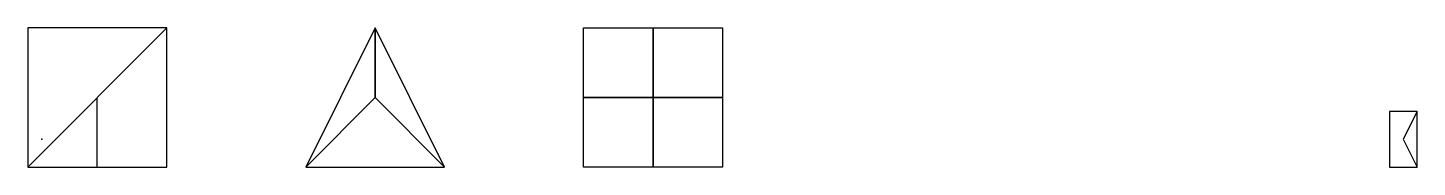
# Model space of a CAD drawing. Header units: millimetres. Extents: x 0 to 100, y 0 to 10.
import ezdxf

# ---------------------------------------------------------------- set-up
doc = ezdxf.new("R2010")
doc.units = ezdxf.units.MM
doc.layers.add('Roof Parts', color=7, linetype='Continuous')
doc.layers.add('Walls', color=7, linetype='Continuous')

# ---------------------------------------------------------------- blocks, each defined once
blk = doc.blocks.new('Pillar')
for points in [[(0, 0), (2, 0), (2, 2), (0, 2)], [(0, 0), (2, 0), (1, 1, 6)]]:
    blk.add_3dface(points)

msp = doc.modelspace()

# ---------------------------------------------------------------- linework, layer by layer
msp.add_polyline3d([(0, 0, 30), (5, 0, 30), (5, 5, 30)])
msp.add_point((1, 2, 3))
at = {"layer": 'Walls'}
msp.add_line((0, 0), (0, 0, 20), dxfattribs=at)
for points in [[(0, 0), (10, 0), (10, 10)], [(0, 0, 5), (10, 0, 5), (10, 10, 5), (0, 10, 5)]]:
    msp.add_3dface(points, dxfattribs=at)

# ---------------------------------------------------------------- block references
at = {"layer": 'Walls', "xscale": 2, "zscale": 3, "rotation": 90}
msp.add_blockref('Pillar', (100, 0), dxfattribs=at)

# ---------------------------------------------------------------- meshes
at = {"layer": 'Roof Parts'}
mesh = msp.add_polyface(dxfattribs=at)
corners = [(20, 0), (30, 0), (25, 10), (25, 5, 8)]
mesh.append_faces([[corners[k] for k in face] for face in [(0, 1, 2), (0, 1, 3), (1, 2, 3), (2, 0, 3)]])
mesh = msp.add_polymesh((3, 3), dxfattribs=at)
for k, corner in enumerate([(40, 0), (40, 5, 1), (40, 10), (45, 0, 1), (45, 5), (45, 10, 1), (50, 0), (50, 5, 1), (50, 10)]):
    mesh.set_mesh_vertex(divmod(k, 3), corner)

doc.saveas('drawing.dxf')
